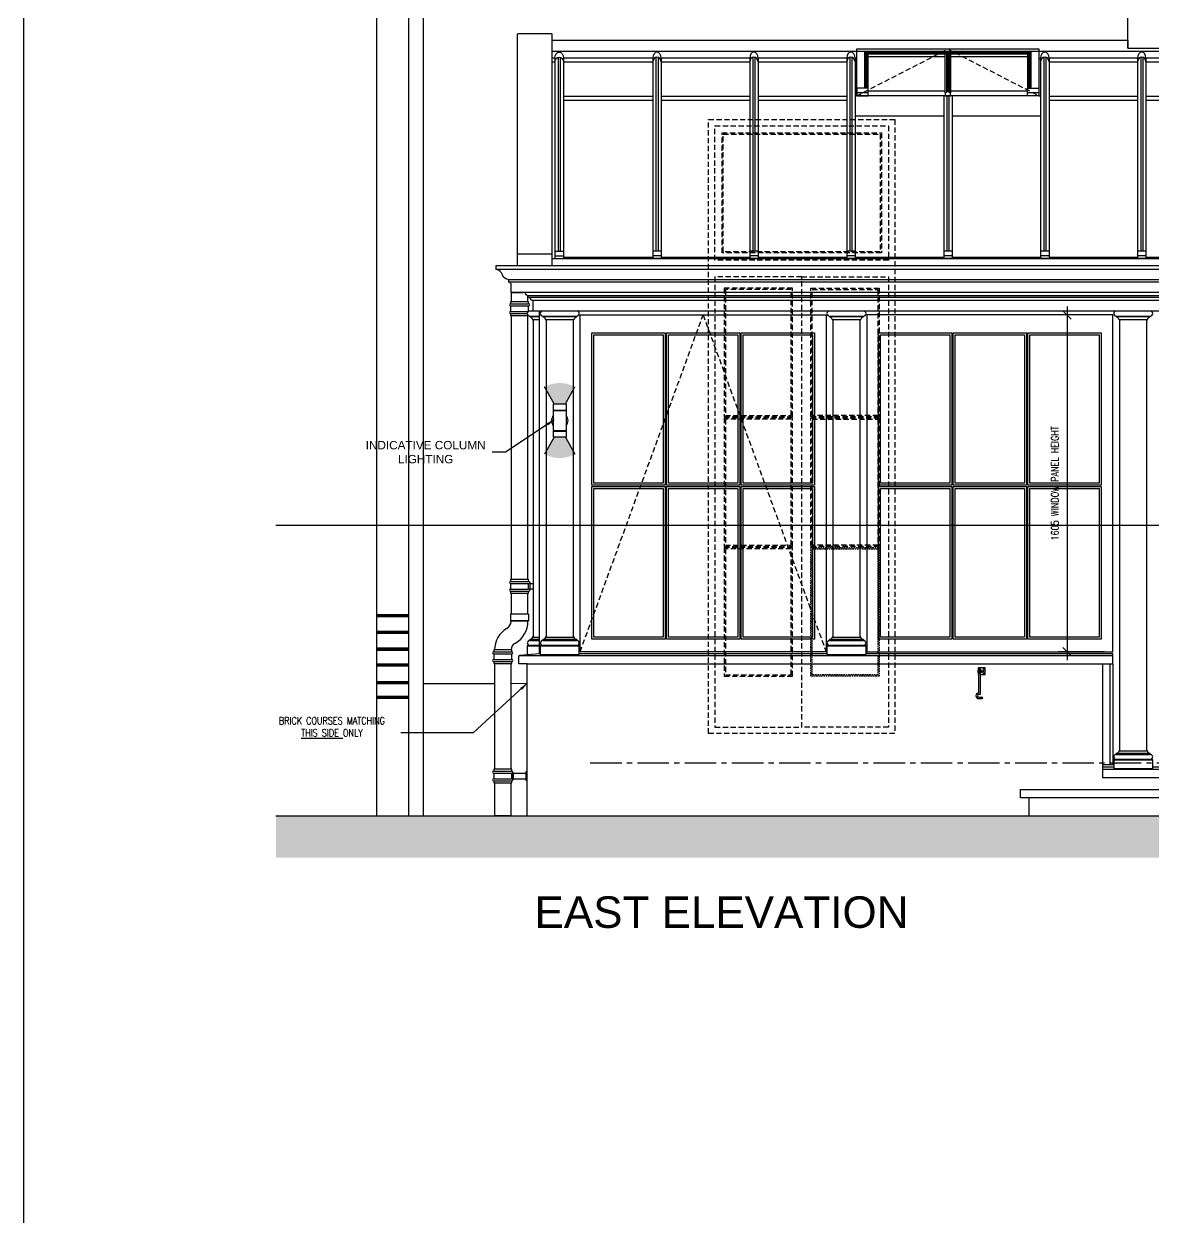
# Model space of a CAD drawing. Header units: millimetres. Extents: x -38686 to 870903, y -23218 to 232707.
# Drawn here: x 33233 to 38614, y 56317 to 62004 of the extents above; entities that cross this region are included whole.
import ezdxf

# ---------------------------------------------------------------- set-up
doc = ezdxf.new("R2010")
doc.units = ezdxf.units.MM
doc.header["$LTSCALE"] = 10
doc.header["$PDMODE"] = 35
doc.header["$PDSIZE"] = 50
doc.linetypes.add('CENTER2', pattern=[1.125, 0.75, -0.125, 0.125, -0.125])
doc.linetypes.add('HIDDEN', pattern=[0.375, 0.25, -0.125])
for name, color, linetype in [('03 - Datum', 11, 'CENTER2'), ('40 - Detail Outline', 142, 'Continuous'), ('41 - Detail', 7, 'Continuous'), ('44 - Detail Text', 7, 'Continuous')]:
    doc.layers.add(name, color=color, linetype=linetype)
doc.layers.add('MView', color=7, linetype='Continuous', plot=False)
doc.styles.add('1-20', font='romans.shx', dxfattribs={"width": 0.8, "height": 35})
doc.styles.add('CGBOLD', font='arialbd.ttf')
doc.dimstyles.new('1-20', dxfattribs={"dimtxt": 35, "dimasz": 40, "dimexe": 40, "dimexo": 40, "dimgap": 40, "dimtad": 1, "dimdec": 0, "dimzin": 0, "dimdsep": 46, "dimtxsty": '1-20', "dimblk": 'OBLIQUE', "dimcen": 40, "dimdle": 40, "dimclrd": 251, "dimclre": 251, "dimclrt": 251, "dimadec": 0, "dimazin": 0, "dimtfac": 1, "dimtdec": 0, "dimtix": 1, "dimtmove": 1, "dimatfit": 3, "dimfxl": 1, "dimtolj": 1, "dimtzin": 0, "dimlwd": 25, "dimarcsym": 0})

# ---------------------------------------------------------------- blocks, each defined once
blk = doc.blocks.new('_Oblique')
at = {"color": 0, "linetype": 'ByBlock', "lineweight": -2}
blk.add_line((-0.5, -0.5), (0.5, 0.5), dxfattribs=at)
blk = doc.blocks.new('*D2408')
at = {"layer": '44 - Detail Text', "color": 251, "lineweight": -2, "ltscale": 10, "transparency": 16777216}
for p, q in [((38381.6, 60616.8), (38163.5, 60616.8)), ((38381.6, 59011.7), (38163.5, 59011.7))]:
    blk.add_line(p, q, dxfattribs=at)
at = {"layer": '44 - Detail Text', "color": 251, "lineweight": 25, "ltscale": 10, "transparency": 16777216}
blk.add_line((38203.5, 60656.8), (38203.5, 58971.7), dxfattribs=at)
at = {"layer": 'Defpoints', "color": 0, "ltscale": 10, "transparency": 16777216}
for p in [(38421.6, 60616.8), (38203.5, 59011.7), (38421.6, 59011.7)]:
    blk.add_point(p, dxfattribs=at)
at = {"layer": '44 - Detail Text', "color": 251, "lineweight": 25, "ltscale": 10, "transparency": 16777216, "xscale": 40, "yscale": 40, "zscale": 40}
for p, rotation in [((38203.5, 60616.8), 90), ((38203.5, 59011.7), 270)]:
    blk.add_blockref('_Oblique', p, dxfattribs=dict(at, rotation=rotation))
at = {"layer": '44 - Detail Text', "color": 251, "ltscale": 10, "transparency": 16777216, "insert": (38146, 59814.3), "char_height": 35, "attachment_point": 5, "rotation": 90, "style": '1-20'}
blk.add_mtext('\\A1;1605 WINDOW PANEL HEIGHT', dxfattribs=at)

msp = doc.modelspace()

# ---------------------------------------------------------------- hatches: boundary and pattern name
h = msp.add_hatch()
h.set_pattern_fill('ANSI38', color=250, scale=10, style=0)
h.set_pattern_definition([(45, (-26441.782, 44961.77), (-22.45064, 22.45064), []), (135, (-26441.782, 44961.77), (-67.351921, 22.45064), [79.375, -47.625])])
h.paths.add_polyline_path([(44589.954, 58229.822), (34433.691, 58229.822), (34433.691, 58029.822), (44589.954, 58029.822)])
at = {"layer": '40 - Detail Outline', "ltscale": 10, "transparency": 33554687}
h = msp.add_hatch(color=250, dxfattribs=at)
h.dxf.hatch_style = 1
h.set_gradient(color1=(255, 255, 255), color2=(173, 173, 173), tint=1, name='HEMISPHERICAL')
h.paths.add_polyline_path([(35858.854, 60273.31, 0.26363996), (35714.352, 60273.31), (35759.603, 60193.456), (35813.603, 60193.456)])
at = {"layer": '40 - Detail Outline', "ltscale": 10}
h = msp.add_hatch(color=250, dxfattribs=at)
h.dxf.hatch_style = 1
h.set_gradient(color1=(173, 173, 173), tint=1, name='HEMISPHERICAL')
h.paths.add_polyline_path([(35858.854, 59953.601, -0.26363996), (35714.352, 59953.601), (35759.603, 60033.456), (35813.603, 60033.456)])

# ---------------------------------------------------------------- linework, layer by layer
at = {"color": 251}
for p, q in [((35551.603, 60669.5), (35638.103, 60669.5)), ((35551.603, 60659.5), (35638.103, 60659.5)), ((35551.603, 60633), (35637.246, 60633)), ((35551.603, 60623), (35631.604, 60623)), ((35551.603, 59346.701), (35638.103, 59346.701)), ((35551.603, 59336.701), (35638.103, 59336.701)), ((35551.603, 59310.201), (35638.103, 59310.201)), ((35643.103, 59341.701), (35643.103, 59305.201)), ((35551.603, 59300.201), (35638.103, 59300.201)), ((35637.853, 59190.701), (35551.853, 59190.701)), ((35551.853, 59190.701), (35551.853, 59159.701)), ((35637.853, 59159.701), (35551.853, 59159.701)), ((35555.353, 59157.201), (35551.853, 59159.701)), ((35634.353, 59157.201), (35555.353, 59157.201)), ((35634.353, 59157.201), (35637.853, 59159.701)), ((35637.853, 59190.701), (35637.853, 59159.701)), ((35475.371, 59022.701), (35475.353, 59022.701)), ((35471.603, 59011.201), (35558.103, 59011.201)), ((35471.603, 59001.201), (35558.103, 59001.201)), ((35471.603, 58974.701), (35558.103, 58974.701)), ((35471.603, 58964.701), (35558.103, 58964.701)), ((35554.353, 59020.701), (35475.353, 59020.701)), ((35471.603, 58442.584), (35558.103, 58442.584)), ((35471.603, 58432.584), (35558.103, 58432.584)), ((35471.603, 58406.084), (35558.103, 58406.084)), ((35471.603, 58396.084), (35558.103, 58396.084)), ((35563.103, 58437.584), (35563.103, 58401.084))]:
    msp.add_line(p, q, dxfattribs=at)
for points in [[(35638.103, 60669.5), (35638.103, 60678.5, 0.41421356), (35637.603, 60679), (35552.103, 60679, 0.41421356), (35551.603, 60678.5), (35551.603, 60669.5)], [(35551.603, 60623), (35551.603, 60614, 0.41421356), (35552.103, 60613.5), (35636.046, 60613.5)], [(35638.103, 59346.701), (35638.103, 59355.701, 0.41421356), (35637.603, 59356.201), (35552.103, 59356.201, 0.41421356), (35551.603, 59355.701), (35551.603, 59346.701)], [(35551.603, 59300.201), (35551.603, 59291.201, 0.41421356), (35552.103, 59290.701), (35637.603, 59290.701, 0.41421356), (35638.103, 59291.201), (35638.103, 59300.201)], [(35558.103, 59011.201), (35558.103, 59020.201, 0.41421356), (35557.603, 59020.701), (35472.103, 59020.701, 0.41421356), (35471.603, 59020.201), (35471.603, 59011.201)], [(35471.603, 58964.701), (35471.603, 58955.701, 0.41421356), (35472.103, 58955.201), (35557.603, 58955.201, 0.41421356), (35558.103, 58955.701), (35558.103, 58964.701)], [(35558.103, 58442.584), (35558.103, 58451.584, 0.41421356), (35557.603, 58452.084), (35472.103, 58452.084, 0.41421356), (35471.603, 58451.584), (35471.603, 58442.584)], [(35471.603, 58396.084), (35471.603, 58387.084, 0.41421356), (35472.103, 58386.584), (35557.603, 58386.584, 0.41421356), (35558.103, 58387.084), (35558.103, 58396.084)]]:
    msp.add_lwpolyline(points, format="xyb", dxfattribs=at)
for points in [[(35556.753, 60679), (35556.753, 60722.822), (35611.495, 60722.822)], [(35632.953, 60708.286), (35632.953, 60679)], [(35551.603, 60659.5), (35551.603, 60633)], [(35638.103, 60633.488), (35638.103, 60659.5)], [(35632.953, 60613.5), (35632.953, 59356.201), (35556.753, 59356.201), (35556.753, 60613.5), (35636.046, 60613.5)], [(35551.603, 59336.701), (35551.603, 59310.201)], [(35638.103, 59310.201), (35638.103, 59336.701)], [(35644.226, 59333.916), (35643.103, 59333.951)], [(35643.103, 59312.951), (35644.226, 59312.986)], [(35471.603, 59001.201), (35471.603, 58974.701)], [(35558.103, 58974.701), (35558.103, 59001.201)], [(35471.603, 58432.584), (35471.603, 58406.084)], [(35558.103, 58406.084), (35558.103, 58432.584)], [(35564.226, 58429.799), (35563.103, 58429.834)], [(35563.103, 58408.834), (35564.226, 58408.869)]]:
    msp.add_lwpolyline(points, dxfattribs=at)
for points in [[(35556.753, 59190.701), (35556.753, 59290.701), (35632.953, 59290.701), (35632.953, 59190.701)], [(35476.753, 58452.084), (35476.753, 58955.201), (35552.953, 58955.201), (35552.953, 58452.084)], [(35476.753, 58229.822), (35476.753, 58386.584), (35552.953, 58386.584), (35552.953, 58229.822)]]:
    msp.add_lwpolyline(points, close=True, dxfattribs=at)
for centre, radius, start, end in [((35551.603, 60664.5), 5, 90, 270), ((35551.603, 60628), 5, 90, 270), ((35638.103, 60664.5), 5, 270, 90), ((35551.603, 59341.701), 5, 90, 270), ((35551.603, 59305.201), 5, 90, 270), ((35638.103, 59341.701), 5, 270, 90), ((35638.103, 59305.201), 5, 270, 90), ((35511.881, 59160.173), 43.574, 301.430652, 356.088756), ((35517.514, 59154.541), 116.87, 299.5226, 1.304379), ((35593.393, 59020.635), 118.039, 119.870976, 179.968102), ((35589.458, 59020.809), 35.105, 114.136641, 180.176137), ((35471.603, 59006.201), 5, 90, 270), ((35471.603, 58969.701), 5, 90, 270), ((35558.103, 59006.201), 5, 270, 90), ((35558.103, 58969.701), 5, 270, 90), ((35471.603, 58437.584), 5, 90, 270), ((35471.603, 58401.084), 5, 90, 270), ((35558.103, 58437.584), 5, 270, 90), ((35558.103, 58401.084), 5, 270, 90)]:
    msp.add_arc(centre, radius, start, end, dxfattribs=at)
at = {"layer": '03 - Datum', "ltscale": 20}
msp.add_line((35931.603, 58481.822), (43035.603, 58481.822), dxfattribs=at)
at = {"layer": '40 - Detail Outline', "color": 252, "ltscale": 10}
for p, q in [((35749.403, 61872.729), (43217.803, 61872.729)), ((35749.403, 61841.218), (35763.603, 61841.218)), ((35778.603, 61844.046), (35778.603, 60919.938)), ((35788.603, 61844.046), (35788.603, 60919.938)), ((35803.603, 61841.218), (36229.603, 61841.218)), ((36244.603, 61844.046), (36244.603, 60919.938)), ((36254.603, 61844.046), (36254.603, 60919.938)), ((36269.603, 61841.218), (36691.603, 61841.218)), ((36706.603, 61844.046), (36706.603, 60919.938)), ((36716.603, 61844.046), (36716.603, 60919.938)), ((36731.603, 61841.218), (37153.603, 61841.218)), ((37168.603, 61844.046), (37168.603, 60919.938)), ((37178.603, 61844.046), (37178.603, 60919.938)), ((37193.603, 61837.147), (37201.597, 61837.147)), ((38077.603, 61837.147), (38069.608, 61837.147)), ((38092.603, 61844.046), (38092.603, 60919.938)), ((38102.603, 61844.046), (38102.603, 60919.938)), ((38117.603, 61841.218), (38539.603, 61841.218)), ((38554.603, 61844.046), (38554.603, 60919.938)), ((38564.603, 61844.046), (38564.603, 60919.938)), ((38579.603, 61841.218), (39001.603, 61841.218)), ((37630.603, 61660.894), (37630.603, 60919.938)), ((37640.603, 61660.894), (37640.603, 60919.938)), ((43423.835, 60772.783), (35543.37, 60772.783)), ((43330.603, 60707.822), (35636.603, 60707.822)), ((43307.603, 60684.822), (35651.724, 60684.822)), ((35689.603, 60606.822), (35643.603, 60606.822)), ((35659.603, 60594.822), (35689.603, 60594.822)), ((35867.603, 60606.822), (35705.603, 60606.822)), ((35721.603, 60594.822), (35851.603, 60594.822)), ((37233.603, 60606.822), (37071.603, 60606.822)), ((37087.603, 60594.822), (37217.603, 60594.822)), ((38599.603, 60606.822), (38437.603, 60606.822)), ((38453.603, 60594.822), (38583.603, 60594.822)), ((35659.603, 59081.886), (35689.603, 59081.886)), ((35721.603, 59081.886), (35851.603, 59081.886)), ((37087.603, 59081.886), (37217.603, 59081.886)), ((35631.603, 59039.386), (35689.603, 59039.386)), ((35689.603, 59069.386), (35643.603, 59069.386)), ((35643.603, 59065.386), (35689.603, 59065.386)), ((35693.603, 59039.386), (35879.603, 59039.386)), ((35867.603, 59069.386), (35705.603, 59069.386)), ((35705.603, 59065.386), (35867.603, 59065.386)), ((37059.603, 59039.386), (37245.603, 59039.386)), ((37233.603, 59069.386), (37071.603, 59069.386)), ((37071.603, 59065.386), (37233.603, 59065.386)), ((35689.603, 59003.961), (35693.603, 59003.961)), ((35879.603, 59003.961), (37059.603, 59003.961)), ((37245.603, 59003.961), (38421.603, 59003.961)), ((38599.603, 58526.386), (38437.603, 58526.386)), ((38437.603, 58522.386), (38599.603, 58522.386)), ((38453.603, 58538.886), (38583.603, 58538.886)), ((38425.603, 58460.961), (38371.603, 58460.961)), ((38425.603, 58496.386), (38611.603, 58496.386)), ((40355.603, 58460.961), (38611.603, 58460.961))]:
    msp.add_line(p, q, dxfattribs=at)
at = {"layer": '40 - Detail Outline', "color": 251, "ltscale": 10}
for p, q in [((37629.318, 61867.743), (37629.318, 61679.211)), ((37632.138, 61868.592), (37632.138, 61679.211)), ((37639.067, 61868.592), (37639.067, 61679.211)), ((37641.887, 61867.743), (37641.887, 61679.211)), ((43330.603, 60699.822), (35636.603, 60699.822)), ((38407.603, 58954.822), (38407.603, 58473.263)), ((34915.603, 58859.822), (35065.603, 58860.118)), ((35135.603, 58860.256), (35476.753, 58860.948)), ((35552.953, 58861.098), (35631.603, 58861.233))]:
    msp.add_line(p, q, dxfattribs=at)
at = {"layer": '40 - Detail Outline', "color": 9, "ltscale": 10}
for p, q in [((35749.403, 61822.544), (35763.603, 61822.544)), ((35763.603, 61841.218), (35763.603, 60885.826)), ((35803.603, 61841.218), (35803.603, 60885.826)), ((35803.603, 61822.544), (36229.603, 61822.544)), ((36229.603, 61841.218), (36229.603, 60885.826)), ((36269.603, 61841.218), (36269.603, 60885.826)), ((36269.603, 61822.544), (36691.603, 61822.544)), ((36691.603, 61841.218), (36691.603, 60885.826)), ((36731.603, 61841.218), (36731.603, 60885.826)), ((36731.603, 61822.544), (37153.603, 61822.544)), ((37153.603, 61841.218), (37153.603, 60885.826)), ((37193.603, 61841.218), (37193.603, 60885.826)), ((38077.603, 61841.218), (38077.603, 60885.826)), ((38117.603, 61841.218), (38117.603, 60885.826)), ((38117.603, 61822.544), (38539.603, 61822.544)), ((38539.603, 61841.218), (38539.603, 60885.826)), ((38579.603, 61841.218), (38579.603, 60885.826)), ((38579.603, 61822.544), (39001.603, 61822.544)), ((37201.597, 61660.894), (37193.603, 61660.894)), ((37201.597, 61675.848), (37256.597, 61675.848)), ((37615.603, 61660.894), (37615.603, 60885.826)), ((37655.603, 61660.894), (37655.603, 60885.826)), ((38014.608, 61675.848), (38069.608, 61675.848)), ((38069.608, 61660.894), (38077.603, 61660.894)), ((35763.603, 60919.938), (35803.603, 60919.938)), ((35763.603, 60898.82), (35803.603, 60898.82)), ((36269.603, 60919.938), (36229.603, 60919.938)), ((36269.603, 60898.82), (36229.603, 60898.82)), ((36731.603, 60919.938), (36691.603, 60919.938)), ((36731.603, 60898.82), (36691.603, 60898.82)), ((37193.603, 60919.938), (37153.603, 60919.938)), ((37193.603, 60898.82), (37153.603, 60898.82)), ((37655.603, 60919.938), (37615.603, 60919.938)), ((37655.603, 60898.82), (37615.603, 60898.82)), ((38117.603, 60919.938), (38077.603, 60919.938)), ((38117.603, 60898.82), (38077.603, 60898.82)), ((38579.603, 60919.938), (38539.603, 60919.938)), ((38579.603, 60898.82), (38539.603, 60898.82)), ((35763.603, 60885.826), (35803.603, 60885.826)), ((36269.603, 60885.826), (36229.603, 60885.826)), ((36731.603, 60885.826), (36691.603, 60885.826)), ((37193.603, 60885.826), (37153.603, 60885.826)), ((37655.603, 60885.826), (37615.603, 60885.826)), ((38117.603, 60885.826), (38077.603, 60885.826)), ((38579.603, 60885.826), (38539.603, 60885.826)), ((35542.821, 60784.712), (43424.384, 60784.712)), ((35643.603, 60610.822), (35689.603, 60610.822)), ((35705.603, 60610.822), (35867.603, 60610.822)), ((37071.603, 60610.822), (37233.603, 60610.822)), ((38437.603, 60610.822), (38599.603, 60610.822)), ((35689.603, 59041.386), (35643.603, 59041.386)), ((35867.603, 59041.386), (35705.603, 59041.386)), ((37233.603, 59041.386), (37071.603, 59041.386)), ((35592.916, 58994.183), (38421.603, 58994.183)), ((38599.603, 58498.386), (38437.603, 58498.386)), ((40595.603, 58451.183), (38371.603, 58451.183))]:
    msp.add_line(p, q, dxfattribs=at)
at = {"layer": '40 - Detail Outline', "color": 9}
for p, q in [((37256.597, 61848.436), (37622.603, 61848.436)), ((37648.603, 61848.436), (38014.608, 61848.436))]:
    msp.add_line(p, q, dxfattribs=at)
at = {"layer": '40 - Detail Outline', "color": 250, "ltscale": 10}
for p, q in [((35803.603, 61658.399), (36229.603, 61658.399)), ((35803.603, 61640.399), (36229.603, 61640.399)), ((36269.603, 61658.399), (36691.603, 61658.399)), ((36269.603, 61640.399), (36691.603, 61640.399)), ((36731.603, 61658.399), (37153.603, 61658.399)), ((36731.603, 61640.399), (37153.603, 61640.399)), ((37256.597, 61684.491), (37622.603, 61684.491)), ((37648.603, 61684.491), (38014.608, 61684.491)), ((38117.603, 61658.399), (38539.603, 61658.399)), ((38117.603, 61640.399), (38539.603, 61640.399)), ((38579.603, 61658.399), (39001.603, 61658.399)), ((38579.603, 61640.399), (39001.603, 61640.399)), ((37193.603, 61564.548), (37615.603, 61564.548)), ((37655.603, 61564.548), (38077.603, 61564.548)), ((35803.603, 60891.674), (36229.603, 60891.674)), ((36269.603, 60891.674), (36691.603, 60891.674)), ((36731.603, 60891.674), (37153.603, 60891.674)), ((37193.603, 60891.674), (37615.603, 60891.674)), ((37655.603, 60891.674), (38077.603, 60891.674)), ((38117.603, 60891.674), (38539.603, 60891.674)), ((38579.603, 60891.674), (39001.603, 60891.674)), ((35759.603, 60193.456), (35714.352, 60273.31)), ((35813.603, 60193.456), (35858.854, 60273.31)), ((35759.603, 60163.456), (35813.603, 60163.456)), ((35759.603, 60160.456), (35813.603, 60160.456)), ((35759.603, 60066.456), (35813.603, 60066.456)), ((35759.603, 60063.456), (35813.603, 60063.456)), ((35759.603, 60033.456), (35714.352, 59953.601)), ((35813.603, 60033.456), (35858.854, 59953.601))]:
    msp.add_line(p, q, dxfattribs=at)
at = {"layer": '40 - Detail Outline', "ltscale": 10}
for p, q in [((35585.803, 60907.449), (35749.403, 60907.449)), ((35483.603, 60852.801), (43483.603, 60852.801))]:
    msp.add_line(p, q, dxfattribs=at)
at = {"layer": '40 - Detail Outline', "color": 7, "ltscale": 10}
for p, q in [((35749.403, 60885.609), (43217.803, 60885.609)), ((43483.477, 60832.614), (35483.728, 60832.614)), ((43345.71, 60722.822), (35621.495, 60722.822)), ((43277.603, 60634.822), (35689.603, 60634.822))]:
    msp.add_line(p, q, dxfattribs=at)
at = {"layer": '40 - Detail Outline', "color": 4, "ltscale": 10}
msp.add_line((34433.691, 58229.822), (44589.954, 58229.822), dxfattribs=at)
at = {"layer": '40 - Detail Outline', "ltscale": 10}
for points in [[(33233.127, 55888.092), (33233.127, 67865.319), (64946.293, 67865.319), (64946.293, 55888.092), (33233.127, 55888.092)], [(35631.603, 58954.822), (38421.603, 58954.822), (38421.603, 59003.961)], [(38371.603, 58954.822), (38371.603, 58411.822), (40595.603, 58411.822), (40595.603, 58954.822)]]:
    msp.add_lwpolyline(points, dxfattribs=at)
at = {"layer": '40 - Detail Outline', "color": 250, "ltscale": 10}
for points in [[(35065.603, 65300.822), (35065.603, 58229.822)], [(35135.603, 65300.822), (35135.603, 58229.822)], [(38492.603, 61887.914), (38492.603, 62204.822), (37717.603, 62204.822), (37717.603, 65175.822)], [(34915.603, 58229.822), (34915.603, 59614.822), (34915.603, 65025.822)]]:
    msp.add_lwpolyline(points, dxfattribs=at)
at = {"layer": '40 - Detail Outline'}
msp.add_lwpolyline([(35585.803, 60852.801), (35585.803, 61955.038, -0.41421356), (35588.103, 61957.338), (35747.103, 61957.338, -0.41421356), (35749.403, 61955.038), (35749.403, 60852.801)], format="xyb", dxfattribs=at)
at = {"layer": '40 - Detail Outline', "color": 7, "ltscale": 10}
msp.add_lwpolyline([(35749.403, 61925.139), (38492.603, 61925.139), (38492.603, 61887.914), (40499.603, 61887.914), (40499.603, 61925.139), (43217.803, 61925.139)], dxfattribs=at)
for points in [[(37201.597, 61883.916), (38069.608, 61883.916), (38069.608, 61660.894), (37201.597, 61660.894)], [(37256.597, 61697.322), (37201.597, 61697.322), (37201.597, 61660.894), (37256.597, 61660.894)], [(38069.608, 61660.894), (38014.608, 61660.894), (38014.608, 61697.322), (38069.608, 61697.322)], [(35883.603, 60616.822), (37055.603, 60616.822), (37055.603, 59011.748), (35883.603, 59011.748)], [(37249.603, 59011.748), (38421.603, 59011.748), (38421.603, 60616.822), (37249.603, 60616.822)]]:
    msp.add_lwpolyline(points, close=True, dxfattribs=at)
at = {"layer": '40 - Detail Outline', "color": 251, "linetype": 'HIDDEN', "ltscale": 10}
for points in [[(37201.597, 61660.894), (37635.603, 61883.916), (38069.608, 61660.894)], [(35883.603, 59011.748), (36469.603, 60616.822), (37055.603, 59011.748)]]:
    msp.add_lwpolyline(points, dxfattribs=at)
at = {"layer": '40 - Detail Outline', "color": 252, "ltscale": 10}
for points in [[(37239.597, 61697.322), (37239.597, 61872.744), (38031.608, 61872.744), (38031.608, 61697.322)], [(35756.603, 60193.456), (35816.603, 60193.456), (35816.603, 60163.456), (35813.603, 60163.456), (35813.603, 60160.456), (35816.603, 60160.456), (35816.603, 60066.456), (35813.603, 60066.456), (35813.603, 60063.456), (35813.603, 60063.456), (35816.603, 60063.456), (35816.603, 60033.456), (35756.603, 60033.456), (35756.603, 60063.456), (35759.603, 60063.456), (35759.603, 60066.456), (35756.603, 60066.456), (35756.603, 60160.456), (35759.603, 60160.456), (35759.603, 60163.456), (35756.603, 60163.456), (35756.603, 60193.456)], [(38421.603, 58954.822), (38421.603, 58473.263), (38371.603, 58473.263)]]:
    msp.add_lwpolyline(points, dxfattribs=at)
for points in [[(37243.597, 61871.775, -0.43129672), (37247.061, 61868.592), (37249.882, 61867.743, 0.22936632), (37256.597, 61860.933)], [(38027.608, 61871.775, 0.43129672), (38024.144, 61868.592), (38021.323, 61867.743, -0.22936632), (38014.608, 61860.933)]]:
    msp.add_lwpolyline(points, format="xyb", dxfattribs=at)
at = {"layer": '40 - Detail Outline', "color": 251, "ltscale": 10}
for points in [[(37247.061, 61697.322), (37247.061, 61868.592), (37632.138, 61868.592)], [(37249.882, 61697.322), (37249.882, 61867.743), (37629.318, 61867.743)], [(37639.067, 61868.592), (38024.144, 61868.592), (38024.144, 61697.322)], [(37641.887, 61867.743), (38021.323, 61867.743), (38021.323, 61697.322)]]:
    msp.add_lwpolyline(points, dxfattribs=at)
at = {"layer": '40 - Detail Outline', "color": 9, "ltscale": 10}
msp.add_lwpolyline([(37622.603, 61674.187), (37622.603, 61860.933, 0.22936632), (37629.318, 61867.743), (37632.138, 61868.592, -1), (37639.067, 61868.592), (37641.887, 61867.743, 0.22936632), (37648.603, 61860.933), (37648.603, 61674.187)], format="xyb", dxfattribs=at)
for points in [[(37256.597, 61697.322), (37256.597, 61860.933), (37622.603, 61860.933)], [(37648.603, 61860.933), (38014.608, 61860.933), (38014.608, 61689.722)]]:
    msp.add_lwpolyline(points, dxfattribs=at)
at = {"layer": '40 - Detail Outline', "color": 252, "ltscale": 10}
msp.add_lwpolyline([(37629.318, 61679.211, -0.33264125), (37622.603, 61674.187), (37622.603, 61660.894), (37648.603, 61660.894), (37648.603, 61674.187, -0.33264125), (37641.887, 61679.211), (37639.067, 61679.211, 0.57735027), (37632.138, 61679.211)], format="xyb", close=True, dxfattribs=at)
at = {"layer": '40 - Detail Outline', "color": 254, "linetype": 'HIDDEN', "ltscale": 10}
for points in [[(36495.603, 61547.822), (37382.603, 61547.822), (37382.603, 58621.822), (36495.603, 58621.822)], [(36525.603, 61517.822), (37352.603, 61517.822), (37352.603, 60877.822), (36525.603, 60877.822)], [(36559.603, 61483.822), (37318.603, 61483.822), (37318.603, 60911.822), (36559.603, 60911.822)], [(36565.603, 61477.822), (37312.603, 61477.822), (37312.603, 60917.822), (36565.603, 60917.822)], [(36939.103, 60797.822), (36525.603, 60797.822), (36525.603, 58651.822), (36939.103, 58651.822)], [(36939.103, 60797.822), (37352.603, 60797.822), (37352.603, 58651.822), (36939.103, 58651.822)], [(36895.103, 60743.822), (36569.603, 60743.822), (36569.603, 60131.822), (36895.103, 60131.822)], [(36889.103, 60737.822), (36575.603, 60737.822), (36575.603, 60137.822), (36889.103, 60137.822)], [(36983.103, 60743.822), (37308.603, 60743.822), (37308.603, 60131.822), (36983.103, 60131.822)], [(36989.103, 60737.822), (37302.603, 60737.822), (37302.603, 60137.822), (36989.103, 60137.822)], [(36895.103, 60125.822), (36569.603, 60125.822), (36569.603, 59513.822), (36895.103, 59513.822)], [(36889.103, 60119.822), (36575.603, 60119.822), (36575.603, 59519.822), (36889.103, 59519.822)], [(36983.103, 60125.822), (37308.603, 60125.822), (37308.603, 59513.822), (36983.103, 59513.822)], [(36989.103, 60119.822), (37302.603, 60119.822), (37302.603, 59519.822), (36989.103, 59519.822)], [(36895.103, 59507.822), (36569.603, 59507.822), (36569.603, 58895.822), (36895.103, 58895.822)], [(36889.103, 59501.822), (36575.603, 59501.822), (36575.603, 58901.822), (36889.103, 58901.822)]]:
    msp.add_lwpolyline(points, close=True, dxfattribs=at)
at = {"layer": '40 - Detail Outline', "ltscale": 10}
msp.add_lwpolyline([(35631.603, 58229.822), (35631.603, 58954.822), (35591.603, 58954.822), (35591.603, 58990.805, -0.38887873), (35596.167, 58995.786), (35689.603, 59003.961), (35689.603, 60634.822), (35659.603, 60634.822), (35659.603, 60684.822), (35651.724, 60684.822, 0.40843998), (35636.603, 60699.822), (35636.603, 60707.822, -0.40916504), (35621.495, 60722.822), (35556.603, 60722.822, -0.41421356), (35555.603, 60723.822), (35555.603, 60760, 0.39266088), (35544.028, 60772.466, -0.39266088), (35543.103, 60773.463), (35543.103, 60784.016, 0.40508851), (35542.134, 60785.016, -0.32554583), (35513.315, 60807.414, 0.29987904), (35484.04, 60832.448, -0.37812276), (35483.603, 60832.944), (35483.603, 60852.801)], format="xyb", dxfattribs=at)
at = {"layer": '40 - Detail Outline', "color": 7, "ltscale": 10}
msp.add_lwpolyline([(35689.603, 60634.822), (35643.603, 60634.822, 1), (35643.603, 60610.822), (35643.603, 60606.822, -0.41421356), (35655.603, 60594.822), (35659.603, 60594.822), (35659.603, 59081.886), (35655.603, 59081.386, -0.41421356), (35643.603, 59069.386), (35643.603, 59065.386, 1), (35643.603, 59041.386), (35643.603, 59040.386), (35631.603, 59039.386), (35631.603, 58998.886), (35689.603, 59003.961)], format="xyb", dxfattribs=at)
for points in [[(35867.603, 60634.822), (35705.603, 60634.822, 1), (35705.603, 60610.822), (35705.603, 60606.822, -0.41421356), (35717.603, 60594.822), (35721.603, 60594.822), (35721.603, 59081.886), (35717.603, 59081.386, -0.41421356), (35705.603, 59069.386), (35705.603, 59065.386, 1), (35705.603, 59041.386), (35705.603, 59040.386), (35693.603, 59039.386), (35693.603, 58998.886), (35879.603, 58998.886), (35879.603, 59039.386), (35867.603, 59040.386), (35867.603, 59041.386, 1), (35867.603, 59065.386), (35867.603, 59069.386, -0.41421356), (35855.603, 59081.386), (35851.603, 59081.886), (35851.603, 60594.822), (35855.603, 60594.822, -0.41421356), (35867.603, 60606.822), (35867.603, 60610.822, 1)], [(37233.603, 60634.822), (37071.603, 60634.822, 1), (37071.603, 60610.822), (37071.603, 60606.822, -0.41421356), (37083.603, 60594.822), (37087.603, 60594.822), (37087.603, 59081.886), (37083.603, 59081.386, -0.41421356), (37071.603, 59069.386), (37071.603, 59065.386, 1), (37071.603, 59041.386), (37071.603, 59040.386), (37059.603, 59039.386), (37059.603, 58998.886), (37245.603, 58998.886), (37245.603, 59039.386), (37233.603, 59040.386), (37233.603, 59041.386, 1), (37233.603, 59065.386), (37233.603, 59069.386, -0.41421356), (37221.603, 59081.386), (37217.603, 59081.886), (37217.603, 60594.822), (37221.603, 60594.822, -0.41421356), (37233.603, 60606.822), (37233.603, 60610.822, 1)], [(38599.603, 60634.822), (38437.603, 60634.822, 1), (38437.603, 60610.822), (38437.603, 60606.822, -0.41421356), (38449.603, 60594.822), (38453.603, 60594.822), (38453.603, 58538.886), (38449.603, 58538.386, -0.41421356), (38437.603, 58526.386), (38437.603, 58522.386, 1), (38437.603, 58498.386), (38437.603, 58497.386), (38425.603, 58496.386), (38425.603, 58455.886), (38611.603, 58455.886), (38611.603, 58496.386), (38599.603, 58497.386), (38599.603, 58498.386, 1), (38599.603, 58522.386), (38599.603, 58526.386, -0.41421356), (38587.603, 58538.386), (38583.603, 58538.886), (38583.603, 60594.822), (38587.603, 60594.822, -0.41421356), (38599.603, 60606.822), (38599.603, 60610.822, 1)]]:
    msp.add_lwpolyline(points, format="xyb", close=True, dxfattribs=at)
at = {"layer": '40 - Detail Outline', "color": 251, "ltscale": 10}
for points in [[(35938.603, 60531.822), (36288.603, 60531.822), (36288.603, 59804.785), (35938.603, 59804.785)], [(36294.603, 60531.822), (36644.603, 60531.822), (36644.603, 59804.785), (36294.603, 59804.785)], [(36650.603, 60531.822), (37000.603, 60531.822), (37000.603, 59804.785), (36650.603, 59804.785)], [(37304.603, 60531.822), (37654.603, 60531.822), (37654.603, 59804.785), (37304.603, 59804.785)], [(37660.603, 60531.822), (38010.603, 60531.822), (38010.603, 59804.785), (37660.603, 59804.785)], [(38016.603, 60531.822), (38366.603, 60531.822), (38366.603, 59804.785), (38016.603, 59804.785)], [(35938.603, 59798.785), (36288.603, 59798.785), (36288.603, 59071.748), (35938.603, 59071.748)], [(36294.603, 59798.785), (36644.603, 59798.785), (36644.603, 59071.748), (36294.603, 59071.748)], [(36650.603, 59798.785), (37000.603, 59798.785), (37000.603, 59071.748), (36650.603, 59071.748)], [(37304.603, 59798.785), (37654.603, 59798.785), (37654.603, 59071.748), (37304.603, 59071.748)], [(37660.603, 59798.785), (38010.603, 59798.785), (38010.603, 59071.748), (37660.603, 59071.748)], [(38016.603, 59798.785), (38366.603, 59798.785), (38366.603, 59071.748), (38016.603, 59071.748)]]:
    msp.add_lwpolyline(points, close=True, dxfattribs=at)
at = {"layer": '40 - Detail Outline', "color": 252, "ltscale": 10}
for points in [[(35948.603, 60521.822), (36278.603, 60521.822), (36278.603, 59814.785), (35948.603, 59814.785)], [(36304.603, 60521.822), (36634.603, 60521.822), (36634.603, 59814.785), (36304.603, 59814.785)], [(36660.603, 60521.822), (36990.603, 60521.822), (36990.603, 59814.785), (36660.603, 59814.785)], [(37314.603, 60521.822), (37644.603, 60521.822), (37644.603, 59814.785), (37314.603, 59814.785)], [(37670.603, 60521.822), (38000.603, 60521.822), (38000.603, 59814.785), (37670.603, 59814.785)], [(38026.603, 60521.822), (38356.603, 60521.822), (38356.603, 59814.785), (38026.603, 59814.785)], [(35948.603, 59788.785), (36278.603, 59788.785), (36278.603, 59081.748), (35948.603, 59081.748)], [(36304.603, 59788.785), (36634.603, 59788.785), (36634.603, 59081.748), (36304.603, 59081.748)], [(36660.603, 59788.785), (36990.603, 59788.785), (36990.603, 59081.748), (36660.603, 59081.748)], [(37314.603, 59788.785), (37644.603, 59788.785), (37644.603, 59081.748), (37314.603, 59081.748)], [(37670.603, 59788.785), (38000.603, 59788.785), (38000.603, 59081.748), (37670.603, 59081.748)], [(38026.603, 59788.785), (38356.603, 59788.785), (38356.603, 59081.748), (38026.603, 59081.748)]]:
    msp.add_lwpolyline(points, close=True, dxfattribs=at)
at = {"layer": '40 - Detail Outline', "color": 254, "linetype": 'HIDDEN', "ltscale": 3}
for points in [[(36983.103, 59507.822), (37308.603, 59507.822), (37308.603, 58895.822), (36983.103, 58895.822)], [(36989.103, 59501.822), (37302.603, 59501.822), (37302.603, 58901.822), (36989.103, 58901.822)]]:
    msp.add_lwpolyline(points, close=True, dxfattribs=at)
at = {"layer": '40 - Detail Outline', "color": 253, "ltscale": 10, "const_width": 10}
for points in [[(34915.603, 59184.822), (35065.603, 59184.822)], [(34915.603, 59104.822), (35065.603, 59104.822)], [(34915.603, 59024.822), (35065.603, 59024.822)], [(34915.603, 58949.822), (35065.603, 58949.822)], [(34915.603, 58864.822), (35065.603, 58864.822)], [(34915.603, 58794.822), (35065.603, 58794.822)]]:
    msp.add_lwpolyline(points, dxfattribs=at)
at = {"layer": '40 - Detail Outline', "color": 253, "ltscale": 10}
for points in [[(34915.603, 59189.822), (35065.603, 59189.822)], [(34915.603, 59179.822), (35065.603, 59179.822)], [(34915.603, 59109.822), (35065.603, 59109.822)], [(34915.603, 59099.822), (35065.603, 59099.822)], [(34915.603, 59029.822), (35065.603, 59029.822)], [(34915.603, 59019.822), (35065.603, 59019.822)], [(34915.603, 58954.822), (35065.603, 58954.822)], [(34915.603, 58944.822), (35065.603, 58944.822)], [(34915.603, 58869.822), (35065.603, 58869.822)], [(34915.603, 58859.822), (35065.603, 58859.822)], [(34915.603, 58799.822), (35065.603, 58799.822)], [(34915.603, 58789.822), (35065.603, 58789.822)]]:
    msp.add_lwpolyline(points, dxfattribs=at)
at = {"layer": '40 - Detail Outline', "color": 5, "ltscale": 10}
for points in [[(37981.603, 58355.822), (40985.603, 58355.822), (40985.603, 58315.822), (37981.603, 58315.822)], [(38021.603, 58229.822), (40945.603, 58229.822), (40945.603, 58315.822), (38021.603, 58315.822)]]:
    msp.add_lwpolyline(points, close=True, dxfattribs=at)
at = {"layer": '40 - Detail Outline', "color": 250, "ltscale": 10}
for start, end in [(139.419581, 220.580419), (319.419581, 40.580419)]:
    msp.add_arc((35786.603, 60113.456), 39.5, start, end, dxfattribs=at)
at = {"layer": '40 - Detail Outline', "color": 9, "ltscale": 10, "extrusion": (0, 0, -1)}
for centre, major_axis, ratio in [((35783.603, 61841.218), (0, -27.38), 0.73047261), ((35783.603, 61822.544), (0, -22.207), 0.90061004)]:
    msp.add_ellipse(centre, major_axis=major_axis, ratio=ratio, start_param=1.57079633, end_param=4.71238898, dxfattribs=at)
at = {"layer": '40 - Detail Outline', "color": 9, "ltscale": 10}
for centre, major_axis, ratio in [((36249.603, 61841.218), (0, -27.38), 0.73047261), ((36711.603, 61841.218), (0, -27.38), 0.73047261), ((37173.603, 61841.218), (0, -27.38), 0.73047261), ((38097.603, 61841.218), (0, -27.38), 0.73047261), ((38559.603, 61841.218), (0, -27.38), 0.73047261), ((36249.603, 61822.544), (0, -22.207), 0.90061004), ((36711.603, 61822.544), (0, -22.207), 0.90061004), ((37173.603, 61822.544), (0, -22.207), 0.90061004), ((38097.603, 61822.544), (0, -22.207), 0.90061004), ((38559.603, 61822.544), (0, -22.207), 0.90061004)]:
    msp.add_ellipse(centre, major_axis=major_axis, ratio=ratio, start_param=1.57079633, end_param=4.71238898, dxfattribs=at)
at = {"layer": '41 - Detail', "color": 251}
for p, q in [((37783.414, 58816.072), (37783.414, 58910.26)), ((37789.164, 58921.322), (37804.164, 58921.322)), ((37789.164, 58916.322), (37804.164, 58916.322)), ((37790.414, 58809.072), (37790.414, 58910.26)), ((37783.414, 58809.072), (37790.414, 58809.072)), ((37783.414, 58795.072), (37797.914, 58795.072)), ((37783.414, 58788.072), (37797.914, 58788.072))]:
    msp.add_line(p, q, dxfattribs=at)
for points in [[(35659.603, 59335.951), (35644.226, 59335.951), (35644.226, 59310.951), (35659.603, 59310.951)], [(37790.414, 58902.822), (37812.664, 58902.822), (37812.664, 58934.822), (37780.664, 58934.822), (37780.664, 58925.642)], [(37780.664, 58912.003), (37780.664, 58902.822), (37783.414, 58902.822)], [(35624.103, 58431.834), (35564.226, 58431.834), (35564.226, 58406.834), (35624.103, 58406.834)]]:
    msp.add_lwpolyline(points, dxfattribs=at)
msp.add_lwpolyline([(35631.603, 58439.834), (35624.103, 58439.334), (35624.103, 58399.334), (35631.603, 58398.834)], close=True, dxfattribs=at)
for centre, radius in [((37807.164, 58929.322), 3.25), ((37807.164, 58908.322), 3.25), ((37807.164, 58929.322), 2), ((37807.164, 58908.322), 2)]:
    msp.add_circle(centre, radius, dxfattribs=at)
for centre, radius, start, end in [((37786.914, 58918.822), 9.25, 15.68035, 247.766728), ((37786.914, 58918.822), 4.75, 31.756864, 328.243136), ((37786.164, 58929.322), 3.25, 332.525574, 215.645659), ((37786.164, 58908.322), 3.25, 144.354341, 212.204228), ((37786.164, 58929.322), 2, 320.085588, 228.085646), ((37789.164, 58918.822), 2.5, 90, 270), ((37786.914, 58918.822), 9.25, 292.233272, 344.31965), ((37804.164, 58918.822), 2.5, 270, 90), ((37804.164, 58918.822), 2.5, 270, 90), ((37783.414, 58802.072), 14, 90, 270), ((37783.414, 58802.072), 7, 90, 270), ((37797.914, 58791.572), 3.5, 270, 90)]:
    msp.add_arc(centre, radius, start, end, dxfattribs=at)
at = {"layer": 'MView', "ltscale": 20}
msp.add_line((34433.691, 59614.822), (44589.954, 59614.822), dxfattribs=at)

# ---------------------------------------------------------------- texts
at = {"layer": '40 - Detail Outline', "color": 251, "ltscale": 10, "insert": (34989.048, 58607.226), "char_height": 35, "width": 576.0089, "attachment_point": 9, "style": '1-20'}
msp.add_mtext('\\pxqc;BRICK COURSES MATCHING {\\LTHIS SIDE} ONLY', dxfattribs=at)
at = {"layer": '41 - Detail', "color": 3, "insert": (35147.498, 59962.509), "char_height": 40, "width": 697.16466, "attachment_point": 5, "style": '1-20'}
msp.add_mtext('\\A1;{\\fArial|b0|i0|c0|p34;\\W1;INDICATIVE COLUMN LIGHTING}', dxfattribs=at)
at = {"layer": '41 - Detail', "insert": (35666.231, 57769.883), "char_height": 150, "width": 3225.10319, "attachment_point": 4, "style": 'CGBOLD'}
msp.add_mtext('{\\fArial|b0|i0|c0|p34;\\C3;EAST ELEVATION}', dxfattribs=at)

# ---------------------------------------------------------------- dimensions: what is measured, and where the dimension line sits
at = {"layer": '44 - Detail Text', "color": 251, "ltscale": 10}
dim = msp.add_linear_dim(base=(38203.469, 59011.748), p1=(38421.603, 60616.822), p2=(38421.603, 59011.748), angle=90, dimstyle='1-20', override={"dimpost": ' WINDOW PANEL HEIGHT'}, dxfattribs=at)
dim.commit()
dim.dimension.update_dxf_attribs({"geometry": '*D2408', "text_midpoint": (38145.969, 59814.285)})

# ---------------------------------------------------------------- leaders
at = {"color": 3}
msp.add_leader([(35760.005, 60116.798), (35527.156, 59962.509), (35464.814, 59962.509)], dimstyle='1-20', override={"dimgap": 40, "dimtad": 0}, dxfattribs=at)
at = {"layer": '40 - Detail Outline', "color": 7, "ltscale": 10, "annotation_type": 0, "has_hookline": 1, "hookline_direction": 1, "text_width": 565.333}
msp.add_leader([(35631.603, 58861.233), (35373.926, 58624.726), (35029.048, 58624.726)], dimstyle='1-20', override={"dimgap": 40, "dimtad": 0}, dxfattribs=at)

doc.saveas('drawing.dxf')
